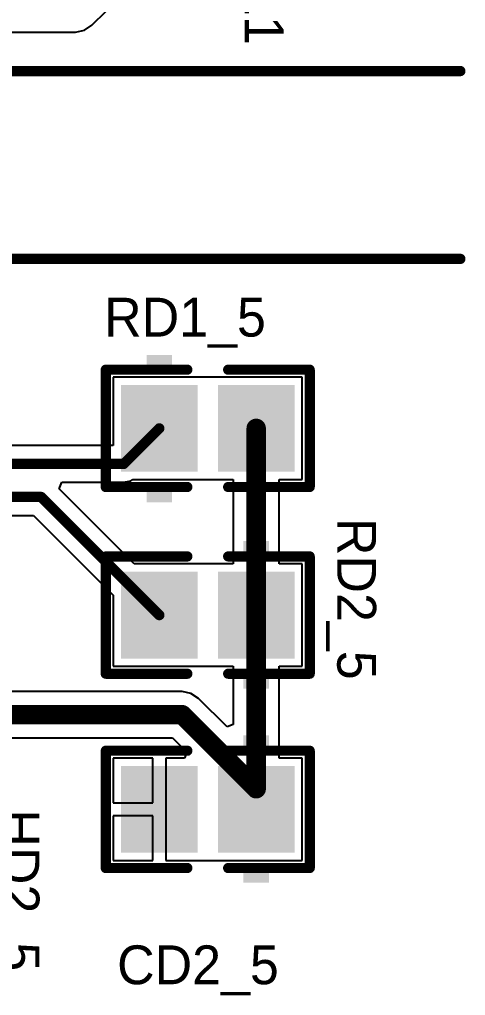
# Model space of a CAD drawing. Header units: millimetres. Extents: x 0.67 to 7.75, y 0.64 to 6.06.
# Drawn here: x 6.667 to 7.012, y 2.006 to 2.76 of the extents above; entities that cross this region are included whole.
import ezdxf

# ---------------------------------------------------------------- set-up
doc = ezdxf.new("R2010")
doc.units = ezdxf.units.MM
doc.header["$MEASUREMENT"] = 0
for name, color, linetype in [('BottomLayer', 5, 'Continuous'), ('TopLayer', 1, 'Continuous'), ('TopOverlay', 2, 'Continuous'), ('TopPaste', 8, 'Continuous'), ('TopSolder', 216, 'Continuous')]:
    doc.layers.add(name, color=color, linetype=linetype)

# ---------------------------------------------------------------- blocks, each defined once
blk = doc.blocks.new('CC2012_0805_139')
at = {"layer": 'TopLayer'}
for points in [[(-0.06299, -0.02953), (-0.01181, -0.02953), (-0.06299, 0.02953), (-0.01181, 0.02953)], [(0.01181, -0.02953), (0.06299, -0.02953), (0.01181, 0.02953), (0.06299, 0.02953)]]:
    blk.add_solid(points, dxfattribs=at)
at = {"layer": 'TopOverlay', "const_width": 0.00787}
for points in [[(-0.07874, 0.04528), (-0.07874, -0.04528)], [(-0.01575, 0.04528), (-0.07874, 0.04528)], [(0.07874, 0.04528), (0.01575, 0.04528)], [(0.07874, 0.04528), (0.07874, -0.04528)], [(-0.01575, -0.04528), (-0.07874, -0.04528)], [(0.07874, -0.04528), (0.01575, -0.04528)]]:
    blk.add_lwpolyline(points, dxfattribs=at)
at = {"layer": 'TopOverlay', "const_width": 0.00394}
for points in [[(-0.08071, 0.04528, 1), (-0.07677, 0.04528, 1)], [(-0.08071, 0.04528, 1), (-0.07677, 0.04528, 1)], [(-0.01772, 0.04528, 1), (-0.01378, 0.04528, 1)], [(0.01378, 0.04528, 1), (0.01772, 0.04528, 1)], [(0.07677, 0.04528, 1), (0.08071, 0.04528, 1)], [(0.07677, 0.04528, 1), (0.08071, 0.04528, 1)], [(-0.08071, -0.04528, 1), (-0.07677, -0.04528, 1)], [(-0.08071, -0.04528, 1), (-0.07677, -0.04528, 1)], [(-0.01772, -0.04528, 1), (-0.01378, -0.04528, 1)], [(0.01378, -0.04528, 1), (0.01772, -0.04528, 1)], [(0.07677, -0.04528, 1), (0.08071, -0.04528, 1)], [(0.07677, -0.04528, 1), (0.08071, -0.04528, 1)]]:
    blk.add_lwpolyline(points, format="xyb", close=True, dxfattribs=at)
at = {"layer": 'TopOverlay'}
for points in [[(-0.04724, 0.04882), (-0.02756, 0.04882), (-0.04724, 0.05669), (-0.02756, 0.05669)], [(-0.04725, -0.05709), (-0.02756, -0.05709), (-0.04725, -0.04921), (-0.02756, -0.04921)]]:
    blk.add_solid(points, dxfattribs=at)
at = {"layer": 'TopPaste'}
for points in [[(-0.06299, -0.02953), (-0.01181, -0.02953), (-0.06299, 0.02953), (-0.01181, 0.02953)], [(0.01181, -0.02953), (0.06299, -0.02953), (0.01181, 0.02953), (0.06299, 0.02953)]]:
    blk.add_solid(points, dxfattribs=at)
at = {"layer": 'TopSolder'}
for points in [[(-0.06699, -0.03353), (-0.00781, -0.03353), (-0.06699, 0.03353), (-0.00781, 0.03353)], [(0.00781, -0.03353), (0.06699, -0.03353), (0.00781, 0.03353), (0.06699, 0.03353)]]:
    blk.add_solid(points, dxfattribs=at)
blk = doc.blocks.new('CC2012_0805_140')
at = {"layer": 'TopLayer'}
for points in [[(-0.06299, -0.02953), (-0.01181, -0.02953), (-0.06299, 0.02953), (-0.01181, 0.02953)], [(0.01181, -0.02953), (0.06299, -0.02953), (0.01181, 0.02953), (0.06299, 0.02953)]]:
    blk.add_solid(points, dxfattribs=at)
at = {"layer": 'TopOverlay', "const_width": 0.00787}
for points in [[(-0.07874, -0.04528), (-0.07874, 0.04528)], [(-0.07874, 0.04528), (-0.01575, 0.04528)], [(0.01575, 0.04528), (0.07874, 0.04528)], [(0.07874, -0.04528), (0.07874, 0.04528)], [(-0.07874, -0.04528), (-0.01575, -0.04528)], [(0.01575, -0.04528), (0.07874, -0.04528)]]:
    blk.add_lwpolyline(points, dxfattribs=at)
at = {"layer": 'TopOverlay', "const_width": 0.00394}
for points in [[(-0.08071, 0.04528, 1), (-0.07677, 0.04528, 1)], [(-0.08071, 0.04528, 1), (-0.07677, 0.04528, 1)], [(-0.01772, 0.04528, 1), (-0.01378, 0.04528, 1)], [(0.01378, 0.04528, 1), (0.01772, 0.04528, 1)], [(0.07677, 0.04528, 1), (0.08071, 0.04528, 1)], [(0.07677, 0.04528, 1), (0.08071, 0.04528, 1)], [(-0.08071, -0.04528, 1), (-0.07677, -0.04528, 1)], [(-0.08071, -0.04528, 1), (-0.07677, -0.04528, 1)], [(-0.01772, -0.04528, 1), (-0.01378, -0.04528, 1)], [(0.01378, -0.04528, 1), (0.01772, -0.04528, 1)], [(0.07677, -0.04528, 1), (0.08071, -0.04528, 1)], [(0.07677, -0.04528, 1), (0.08071, -0.04528, 1)]]:
    blk.add_lwpolyline(points, format="xyb", close=True, dxfattribs=at)
at = {"layer": 'TopOverlay'}
for points in [[(-0.04727, 0.04882), (-0.02758, 0.04882), (-0.04727, 0.05669), (-0.02758, 0.05669)], [(-0.04724, -0.05707), (-0.02756, -0.05707), (-0.04724, -0.04919), (-0.02756, -0.04919)]]:
    blk.add_solid(points, dxfattribs=at)
at = {"layer": 'TopPaste'}
for points in [[(-0.06299, -0.02953), (-0.01181, -0.02953), (-0.06299, 0.02953), (-0.01181, 0.02953)], [(0.01181, -0.02953), (0.06299, -0.02953), (0.01181, 0.02953), (0.06299, 0.02953)]]:
    blk.add_solid(points, dxfattribs=at)
at = {"layer": 'TopSolder'}
for points in [[(-0.06699, -0.03353), (-0.00781, -0.03353), (-0.06699, 0.03353), (-0.00781, 0.03353)], [(0.00781, -0.03353), (0.06699, -0.03353), (0.00781, 0.03353), (0.06699, 0.03353)]]:
    blk.add_solid(points, dxfattribs=at)
blk = doc.blocks.new('CC2012_0805_157')
at = {"layer": 'TopLayer'}
for points in [[(-0.06299, -0.02953), (-0.01181, -0.02953), (-0.06299, 0.02953), (-0.01181, 0.02953)], [(0.01181, -0.02953), (0.06299, -0.02953), (0.01181, 0.02953), (0.06299, 0.02953)]]:
    blk.add_solid(points, dxfattribs=at)
at = {"layer": 'TopOverlay', "const_width": 0.00787}
for points in [[(-0.07874, 0.04528), (-0.07874, -0.04528)], [(-0.01575, 0.04528), (-0.07874, 0.04528)], [(0.07874, 0.04528), (0.01575, 0.04528)], [(0.07874, 0.04528), (0.07874, -0.04528)], [(-0.01575, -0.04528), (-0.07874, -0.04528)], [(0.07874, -0.04528), (0.01575, -0.04528)]]:
    blk.add_lwpolyline(points, dxfattribs=at)
at = {"layer": 'TopOverlay', "const_width": 0.00394}
for points in [[(-0.08071, 0.04528, 1), (-0.07677, 0.04528, 1)], [(-0.08071, 0.04528, 1), (-0.07677, 0.04528, 1)], [(-0.01772, 0.04528, 1), (-0.01378, 0.04528, 1)], [(0.01378, 0.04528, 1), (0.01772, 0.04528, 1)], [(0.07677, 0.04528, 1), (0.08071, 0.04528, 1)], [(0.07677, 0.04528, 1), (0.08071, 0.04528, 1)], [(-0.08071, -0.04528, 1), (-0.07677, -0.04528, 1)], [(-0.08071, -0.04528, 1), (-0.07677, -0.04528, 1)], [(-0.01772, -0.04528, 1), (-0.01378, -0.04528, 1)], [(0.01378, -0.04528, 1), (0.01772, -0.04528, 1)], [(0.07677, -0.04528, 1), (0.08071, -0.04528, 1)], [(0.07677, -0.04528, 1), (0.08071, -0.04528, 1)]]:
    blk.add_lwpolyline(points, format="xyb", close=True, dxfattribs=at)
at = {"layer": 'TopOverlay'}
for points in [[(-0.04726, 0.04882), (-0.02757, 0.04882), (-0.04726, 0.05669), (-0.02757, 0.05669)], [(-0.04725, -0.05707), (-0.02756, -0.05707), (-0.04725, -0.0492), (-0.02756, -0.0492)]]:
    blk.add_solid(points, dxfattribs=at)
at = {"layer": 'TopPaste'}
for points in [[(-0.06299, -0.02953), (-0.01181, -0.02953), (-0.06299, 0.02953), (-0.01181, 0.02953)], [(0.01181, -0.02953), (0.06299, -0.02953), (0.01181, 0.02953), (0.06299, 0.02953)]]:
    blk.add_solid(points, dxfattribs=at)
at = {"layer": 'TopSolder'}
for points in [[(-0.06699, -0.03353), (-0.00781, -0.03353), (-0.06699, 0.03353), (-0.00781, 0.03353)], [(0.00781, -0.03353), (0.06699, -0.03353), (0.00781, 0.03353), (0.06699, 0.03353)]]:
    blk.add_solid(points, dxfattribs=at)

msp = doc.modelspace()

# ---------------------------------------------------------------- linework, layer by layer
at = {"layer": 'BottomLayer'}
for p, q in [((6.72338, 2.75524), (6.74539, 2.77724)), ((6.71077, 2.75002), (6.7176, 2.75137)), ((6.7176, 2.75137), (6.72338, 2.75524)), ((6.62102, 2.75002), (6.71077, 2.75002))]:
    msp.add_line(p, q, dxfattribs=at)
at = {"layer": 'TopLayer'}
for p, q in [((6.81098, 2.48358), (6.7398, 2.48358)), ((6.7398, 2.48358), (6.7398, 2.43093)), ((6.81461, 2.48358), (6.81098, 2.48358)), ((6.81098, 2.48358), (6.81098, 2.48358)), ((6.88579, 2.48358), (6.81461, 2.48358)), ((6.81461, 2.48358), (6.81461, 2.48358)), ((6.88579, 2.40452), (6.88579, 2.48358)), ((6.7398, 2.43093), (6.6528, 2.43093)), ((6.75347, 2.40347), (6.75504, 2.40452)), ((6.75504, 2.40452), (6.81098, 2.40452)), ((6.81098, 2.40452), (6.81098, 2.40452)), ((6.81098, 2.40452), (6.81461, 2.40452)), ((6.81461, 2.40452), (6.81461, 2.40452)), ((6.81461, 2.40452), (6.83235, 2.40452)), ((6.83235, 2.40452), (6.83235, 2.33941)), ((6.86804, 2.33941), (6.86804, 2.40452)), ((6.86804, 2.40452), (6.88579, 2.40452)), ((6.69808, 2.39738), (6.70015, 2.40238)), ((6.75605, 2.33941), (6.69808, 2.39738)), ((6.70015, 2.40238), (6.748, 2.40238)), ((6.748, 2.40238), (6.75347, 2.40347)), ((6.748, 2.40238), (6.748, 2.40238)), ((6.6528, 2.37679), (6.6783, 2.37679)), ((6.6783, 2.37679), (6.7398, 2.31529)), ((6.81098, 2.33941), (6.75605, 2.33941)), ((6.81461, 2.33941), (6.81098, 2.33941)), ((6.81098, 2.33941), (6.81098, 2.33941)), ((6.83235, 2.33941), (6.81461, 2.33941)), ((6.81461, 2.33941), (6.81461, 2.33941)), ((6.88579, 2.33941), (6.86804, 2.33941)), ((6.88579, 2.26036), (6.88579, 2.33941)), ((6.7398, 2.31529), (6.7398, 2.26036)), ((6.7398, 2.26036), (6.81098, 2.26036)), ((6.81098, 2.26036), (6.81098, 2.26036)), ((6.81098, 2.26036), (6.81461, 2.26036)), ((6.81461, 2.26036), (6.81461, 2.26036)), ((6.81461, 2.26036), (6.83235, 2.26036)), ((6.83235, 2.26036), (6.83235, 2.21541)), ((6.86804, 2.18941), (6.86804, 2.26036)), ((6.86804, 2.26036), (6.88579, 2.26036)), ((6.793, 2.24084), (6.6613, 2.24084)), ((6.79983, 2.23948), (6.793, 2.24084)), ((6.80562, 2.23562), (6.79983, 2.23948)), ((6.82773, 2.2135), (6.80562, 2.23562)), ((6.83235, 2.21541), (6.82773, 2.2135)), ((6.65391, 2.20516), (6.78561, 2.20516)), ((6.78561, 2.20516), (6.79673, 2.19403)), ((6.79673, 2.19403), (6.79482, 2.18941)), ((6.77039, 2.18941), (6.7398, 2.18941)), ((6.7398, 2.18941), (6.7398, 2.15489)), ((6.77039, 2.15489), (6.77039, 2.18941)), ((6.79482, 2.18941), (6.78039, 2.18941)), ((6.78039, 2.18941), (6.78039, 2.14989)), ((6.88579, 2.18941), (6.86804, 2.18941)), ((6.88579, 2.11036), (6.88579, 2.18941)), ((6.7398, 2.15489), (6.77039, 2.15489)), ((6.78039, 2.14989), (6.78039, 2.11036)), ((6.77039, 2.14489), (6.7398, 2.14489)), ((6.7398, 2.14489), (6.7398, 2.11036)), ((6.77039, 2.11036), (6.77039, 2.14489)), ((6.7398, 2.11036), (6.77039, 2.11036)), ((6.78039, 2.11036), (6.81098, 2.11036)), ((6.81098, 2.11036), (6.81098, 2.11036)), ((6.81098, 2.11036), (6.81461, 2.11036)), ((6.81461, 2.11036), (6.81461, 2.11036)), ((6.81461, 2.11036), (6.81598, 2.11036)), ((6.81598, 2.11036), (6.88579, 2.11036))]:
    msp.add_line(p, q, dxfattribs=at)
for points, const_width in [([(6.8502, 2.29989), (6.8502, 2.44405)], 0.015), ([(6.748, 2.41666), (6.77539, 2.44405)], 0.008), ([(6.6138, 2.41666), (6.748, 2.41666)], 0.008), ([(6.6138, 2.39107), (6.68421, 2.39107)], 0.008), ([(6.68421, 2.39107), (6.77539, 2.29989)], 0.008), ([(6.8502, 2.1658), (6.8502, 2.29989)], 0.015), ([(6.65391, 2.223), (6.793, 2.223)], 0.015), ([(6.793, 2.223), (6.8502, 2.1658)], 0.015)]:
    msp.add_lwpolyline(points, dxfattribs=dict(at, const_width=const_width))
for points, const_width in [([(6.84645, 2.44405, 1), (6.85395, 2.44405, 1)], 0.0075), ([(6.77339, 2.44405, 1), (6.77739, 2.44405, 1)], 0.004), ([(6.746, 2.41666, 1), (6.75, 2.41666, 1)], 0.004), ([(6.746, 2.41666, 1), (6.75, 2.41666, 1)], 0.004), ([(6.68221, 2.39107, 1), (6.68621, 2.39107, 1)], 0.004), ([(6.68221, 2.39107, 1), (6.68621, 2.39107, 1)], 0.004), ([(6.84645, 2.29989, 1), (6.85395, 2.29989, 1)], 0.0075), ([(6.84645, 2.29989, 1), (6.85395, 2.29989, 1)], 0.0075), ([(6.77339, 2.29989, 1), (6.77739, 2.29989, 1)], 0.004), ([(6.78925, 2.223, 1), (6.79675, 2.223, 1)], 0.0075), ([(6.78925, 2.223, 1), (6.79675, 2.223, 1)], 0.0075), ([(6.84645, 2.1658, 1), (6.85395, 2.1658, 1)], 0.0075), ([(6.84645, 2.1658, 1), (6.85395, 2.1658, 1)], 0.0075)]:
    msp.add_lwpolyline(points, format="xyb", close=True, dxfattribs=dict(at, const_width=const_width))
at = {"layer": 'TopOverlay', "const_width": 0.008}
for points in [[(6.0278, 2.71989), (6.9428, 2.71989)], [(6.9428, 2.71989), (7.0078, 2.71989)], [(6.0278, 2.57489), (7.0078, 2.57489)]]:
    msp.add_lwpolyline(points, dxfattribs=at)
at = {"layer": 'TopOverlay', "const_width": 0.004}
for points in [[(6.9408, 2.71989, 1), (6.9448, 2.71989, 1)], [(6.9408, 2.71989, 1), (6.9448, 2.71989, 1)], [(7.0058, 2.71989, 1), (7.0098, 2.71989, 1)], [(7.0058, 2.57489, 1), (7.0098, 2.57489, 1)]]:
    msp.add_lwpolyline(points, format="xyb", close=True, dxfattribs=at)

# ---------------------------------------------------------------- block references
for name, p, rotation in [('CC2012_0805_140', (6.8128, 2.44405), 360), ('CC2012_0805_139', (6.8128, 2.29989), 180), ('CC2012_0805_157', (6.8128, 2.14989), 180)]:
    msp.add_blockref(name, p, dxfattribs=dict(rotation=rotation))

# ---------------------------------------------------------------- texts
at = {"layer": 'TopOverlay'}
for s, p in [('H2_11', (6.8413, 2.85839)), ('RD2_5', (6.9128, 2.37489)), ('HD2_5', (6.6528, 2.14989))]:
    msp.add_text(s, height=0.03, rotation=270, dxfattribs=at).set_placement(p)
for s, p in [('RD1_5', (6.7328, 2.51489)), ('CD2_5', (6.7428, 2.01489))]:
    msp.add_text(s, height=0.03, dxfattribs=at).set_placement(p)

doc.saveas('drawing.dxf')
